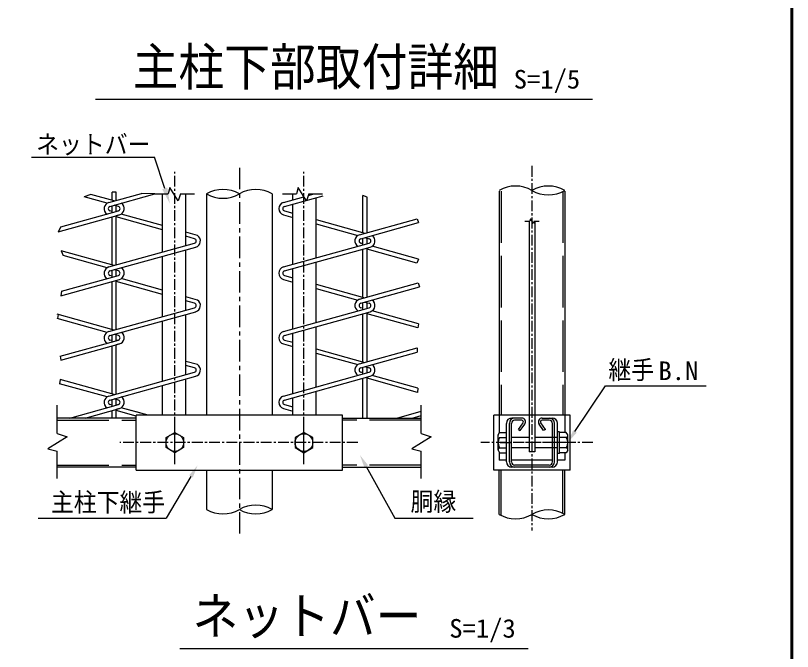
# Model space of a CAD drawing. Units: millimetres, scale not verified, with parts at other scales. Extents: x -4425 to 4425, y -3150 to 3150.
# Drawn here: x 2395 to 4200, y -1429 to 48 of the extents above; entities that cross this region are included whole.
import ezdxf
from ezdxf.enums import TextEntityAlignment as Align

# ---------------------------------------------------------------- set-up
doc = ezdxf.new("R2010")
doc.units = ezdxf.units.MM
doc.header["$LTSCALE"] = 20
for name, pattern in [('DASHED', [7.5, 6, -1.5]), ('USER1', [2, 1.25, -0.25, 0.25, -0.25]), ('USER2', [4, 2.5, -0.5, 0.5, -0.5])]:
    doc.linetypes.add(name, pattern=pattern)
for name, color, linetype, lineweight in [('0-0_SUNPOU', 1, 'Continuous', 25), ('0-2_KOUZOU', 7, 'Continuous', 25), ('0-3_AMI', 3, 'Continuous', 25), ('0-4_BUHIN', 7, 'Continuous', 25), ('0-5_BOLT', 3, 'Continuous', 25), ('0-9_WAKU', 7, 'Continuous', 25)]:
    doc.layers.add(name, color=color, linetype=linetype, lineweight=lineweight)
doc.styles.add('ＭＳ ゴシック', font='')
doc.styles.get('ＭＳ ゴシック').set_extended_font_data('MS Gothic')

msp = doc.modelspace()

# ---------------------------------------------------------------- linework, layer by layer
at = {"layer": '0-0_SUNPOU'}
for p, q in [((2580.92, -146.18), (3735.37, -146.18)), ((2432.08, -281.08), (2717.51, -281.08)), ((2741.56, -353.16), (2717.51, -281.08)), ((3694.52, -918.13), (3765.71, -811.65)), ((3765.71, -811.65), (3999.48, -811.65)), ((3209.59, -999.15), (3276.34, -1119.14)), ((2802.41, -1022.53), (2744.77, -1119.14)), ((2447.29, -1119.14), (2744.77, -1119.14)), ((3276.34, -1119.14), (3458.35, -1119.14)), ((2776.58, -1421.99), (3585.68, -1421.99))]:
    msp.add_line(p, q, dxfattribs=at)
for points in [[(2747.49, -351.18), (2753.44, -388.73), (2735.64, -355.14)], [(3698.68, -920.91), (3677.85, -943.07), (3690.36, -915.36)], [(3213.96, -996.72), (3195.01, -972.94), (3205.22, -1001.58)], [(2806.7, -1025.09), (2817.77, -996.77), (2798.11, -1019.97)]]:
    msp.add_solid(points, dxfattribs=at)
at = {"layer": '0-2_KOUZOU', "color": 1, "linetype": 'USER2'}
msp.add_line((2914.85, -305.42), (2914.85, -1155.08), dxfattribs=at)
at = {"layer": '0-2_KOUZOU', "color": 1, "linetype": 'USER1'}
for p, q in [((3594.6, -301.08), (3594.6, -1148.39)), ((2764.85, -989.01), (2764.85, -314.55)), ((3064.85, -989.01), (3064.85, -314.55))]:
    msp.add_line(p, q, dxfattribs=at)
at = {"layer": '0-2_KOUZOU'}
for p, q in [((3518.4, -359.84), (3518.4, -880.14)), ((3670.8, -359.84), (3670.8, -880.14)), ((2717.17, -366.13), (2749.68, -366.13)), ((2736.46, -501.17), (2736.46, -366.13)), ((2778.17, -366.13), (2810.41, -366.13)), ((2790.42, -486.19), (2790.42, -366.13)), ((2838.65, -366.1), (2838.65, -880.14)), ((2991.05, -366.1), (2991.05, -880.14)), ((3015.09, -366.13), (3047.6, -366.13)), ((3039.28, -379.74), (3039.28, -366.13)), ((3076.09, -366.13), (3108.33, -366.13)), ((3093.23, -514.75), (3093.24, -374.72)), ((3039.27, -529.74), (3039.28, -389.71)), ((2790.42, -636.18), (2790.42, -496.15)), ((2736.47, -651.17), (2736.46, -511.14)), ((3039.27, -679.74), (3039.27, -539.71)), ((3093.23, -664.76), (3093.23, -524.72)), ((2790.43, -786.18), (2790.43, -646.15)), ((2736.47, -801.17), (2736.47, -661.14)), ((3093.22, -814.76), (3093.23, -674.72)), ((3039.26, -829.75), (3039.27, -689.71)), ((2736.47, -880.14), (2736.47, -811.13)), ((2790.43, -880.14), (2790.43, -796.15)), ((3093.22, -880.14), (3093.22, -824.72)), ((3039.26, -880.14), (3039.26, -839.71)), ((2491.79, -922.89), (2491.79, -856.79)), ((3337.42, -922.89), (3337.42, -856.79)), ((2674.85, -886.89), (2491.79, -886.89)), ((3154.85, -886.89), (3337.42, -886.89)), ((2491.79, -1027.2), (2491.79, -963.59)), ((3337.42, -1027.2), (3337.42, -963.59)), ((2674.85, -1000.89), (2491.79, -1000.89)), ((2838.65, -1007.64), (2838.65, -1099.42)), ((2991.05, -1007.64), (2991.05, -1099.42)), ((3154.85, -1000.89), (3337.42, -1000.89)), ((3518.4, -1110.7), (3518.4, -1007.64)), ((3670.8, -1110.7), (3670.8, -1007.64))]:
    msp.add_line(p, q, dxfattribs=at)
at = {"layer": '0-2_KOUZOU', "color": 3, "linetype": 'DASHED'}
for p, q in [((3523.2, -359.84), (3523.2, -880.14)), ((3666, -359.84), (3666, -880.14)), ((3518.4, -880.14), (3518.4, -922.35)), ((3670.8, -880.14), (3670.8, -920.37)), ((3518.4, -965.43), (3518.4, -984.41)), ((3670.8, -967.41), (3670.8, -984.41)), ((3523.2, -1113.25), (3523.2, -1007.64)), ((3666, -1108.15), (3666, -1007.64))]:
    msp.add_line(p, q, dxfattribs=at)
at = {"layer": '0-2_KOUZOU', "color": 3}
for p, q in [((3578.06, -429.12), (3589.67, -429.12)), ((3599.84, -429.12), (3611.35, -429.12))]:
    msp.add_line(p, q, dxfattribs=at)
at = {"layer": '0-2_KOUZOU', "color": 1, "linetype": 'DASHED'}
for p, q in [((2491.79, -891.69), (2674.85, -891.69)), ((3337.42, -891.69), (3154.85, -891.69)), ((2491.79, -996.09), (2674.85, -996.09)), ((3337.42, -996.09), (3154.85, -996.09))]:
    msp.add_line(p, q, dxfattribs=at)
at = {"layer": '0-2_KOUZOU'}
for points in [[(2778.17, -366.13), (2772.77, -382.08), (2753.53, -351.01), (2749.68, -366.13)], [(3076.09, -366.13), (3070.69, -382.08), (3051.45, -351.01), (3047.6, -366.13)], [(2491.79, -922.89), (2514.58, -930.61), (2470.2, -958.09), (2491.79, -963.59)], [(3337.42, -922.89), (3360.2, -930.61), (3315.82, -958.09), (3337.42, -963.59)]]:
    msp.add_lwpolyline(points, dxfattribs=at)
at = {"layer": '0-2_KOUZOU', "color": 3}
msp.add_lwpolyline([(3599.84, -429.12), (3597.91, -434.82), (3591.04, -423.72), (3589.67, -429.12)], dxfattribs=at)
at = {"layer": '0-2_KOUZOU'}
for centre, start, end in [((2876.75, -432.09), 60, 120), ((2952.95, -432.09), 60, 120), ((3556.5, -424), 60, 120), ((3632.7, -424), 60, 120), ((3632.7, -292.02), 240, 300), ((2876.75, -300.11), 240, 300), ((2876.75, -1033.43), 240, 300), ((2952.95, -1165.41), 60, 120), ((2952.95, -1033.43), 240, 300), ((3632.7, -1176.69), 60, 120), ((3556.5, -1044.71), 240, 300), ((3632.7, -1044.71), 240, 300)]:
    msp.add_arc(centre, 76.2, start, end, dxfattribs=at)
at = {"layer": '0-3_AMI'}
for p, q in [((2569.98, -367.43), (2554, -372.95)), ((2607.35, -387.77), (2554, -372.95)), ((2623.96, -382.42), (2569.98, -367.43)), ((2611.55, -385.87), (2687.27, -364.84)), ((2614.12, -395.12), (2718.48, -366.13)), ((2628.76, -362.42), (2619.16, -362.02)), ((2619.16, -381.09), (2619.16, -362.02)), ((2628.76, -381.09), (2628.76, -362.42)), ((2718.48, -366.13), (2687.27, -364.84)), ((3017.21, -385.87), (3064.84, -372.64)), ((3019.78, -395.12), (3109.48, -370.21)), ((3074.82, -369.87), (3088.28, -366.13)), ((3211.41, -373.31), (3201.81, -370.11)), ((3201.81, -456.09), (3201.81, -370.11)), ((3211.41, -456.09), (3211.41, -373.31)), ((2619.16, -409.6), (2619.16, -393.72)), ((2633.81, -395.12), (2623.96, -392.39)), ((2628.76, -406.93), (2628.76, -393.72)), ((2493.99, -454.33), (2636.38, -414.78)), ((2499.96, -442.71), (2633.81, -405.53)), ((2619.16, -406.93), (2614.12, -405.53)), ((2633.81, -405.53), (2628.76, -406.93)), ((2636.38, -414.78), (2628.76, -416.89)), ((2736.46, -439.53), (2640.54, -412.89)), ((3017.21, -414.78), (3039.28, -420.91)), ((3019.78, -405.53), (3039.28, -410.94)), ((2619.16, -531.09), (2619.16, -419.56)), ((2736.46, -449.49), (2628.73, -419.57)), ((2628.76, -531.09), (2628.76, -416.89)), ((3093.24, -425.93), (3206.61, -457.42)), ((3194.19, -460.87), (3327.7, -423.79)), ((3196.76, -470.12), (3331.38, -432.73)), ((3327.7, -423.79), (3331.38, -432.73)), ((2499.96, -442.71), (2493.99, -454.33)), ((3093.24, -435.89), (3189.99, -462.77)), ((2817.52, -462.78), (2790.42, -455.25)), ((2810.76, -470.13), (2790.42, -464.48)), ((3201.81, -484.6), (3201.81, -468.72)), ((3206.61, -467.39), (3216.45, -470.12)), ((3211.41, -481.93), (3211.41, -468.72)), ((2611.55, -535.87), (2810.79, -480.53)), ((3017.21, -535.87), (3216.45, -480.53)), ((3201.81, -481.93), (3196.76, -480.53)), ((2500.98, -498.26), (2505.68, -509.53)), ((2623.96, -532.42), (2500.98, -498.26)), ((2614.12, -545.12), (2813.36, -489.78)), ((3019.78, -545.12), (3219.02, -489.78)), ((3201.81, -606.09), (3201.81, -494.56)), ((3211.41, -606.09), (3211.41, -491.89)), ((3327.26, -526.74), (3211.41, -494.56)), ((3330.74, -517.75), (3223.22, -487.88)), ((2607.35, -537.77), (2505.68, -509.53)), ((3330.74, -517.75), (3327.26, -526.74)), ((2501.5, -592.28), (2633.81, -555.53)), ((2619.16, -556.93), (2614.12, -555.53)), ((2619.16, -559.6), (2619.16, -543.72)), ((2633.81, -545.12), (2623.96, -542.39)), ((2628.76, -556.93), (2628.76, -543.72)), ((3019.78, -555.53), (3039.27, -560.94)), ((2500.33, -602.57), (2636.38, -564.78)), ((2619.16, -681.09), (2619.16, -569.56)), ((2736.46, -599.5), (2628.72, -569.57)), ((2628.76, -681.09), (2628.76, -566.89)), ((2736.46, -589.54), (2640.54, -562.89)), ((3017.21, -564.78), (3039.27, -570.91)), ((3093.23, -575.93), (3206.61, -607.42)), ((3194.19, -610.87), (3330.47, -573.02)), ((3330.47, -573.02), (3333.07, -582.26)), ((2501.5, -592.28), (2500.33, -602.57)), ((3093.23, -585.89), (3189.99, -612.77)), ((3196.76, -620.12), (3333.07, -582.26)), ((2817.51, -612.78), (2790.42, -605.26)), ((2611.55, -685.87), (2810.79, -630.53)), ((2810.75, -620.13), (2790.42, -614.48)), ((3017.21, -685.87), (3216.45, -630.53)), ((3201.81, -631.93), (3196.76, -630.53)), ((3201.81, -634.6), (3201.81, -618.72)), ((3206.61, -617.39), (3216.45, -620.12)), ((3211.41, -631.93), (3211.41, -618.72)), ((2623.96, -682.42), (2491.79, -645.71)), ((2493.92, -646.3), (2492.38, -655.84)), ((2614.12, -695.12), (2813.36, -639.78)), ((3019.78, -695.12), (3219.02, -639.78)), ((3201.81, -756.09), (3201.81, -644.56)), ((3211.41, -756.09), (3211.41, -641.89)), ((3329.65, -677.4), (3211.41, -644.56)), ((3331.36, -667.91), (3223.22, -637.88)), ((2607.35, -687.77), (2491.79, -655.67)), ((3331.36, -667.91), (3329.65, -677.4)), ((2619.16, -709.6), (2619.16, -693.72)), ((2633.81, -695.12), (2623.96, -692.39)), ((2628.76, -706.93), (2628.76, -693.72)), ((2498.53, -743.11), (2633.81, -705.53)), ((2500.27, -752.58), (2636.38, -714.78)), ((2619.16, -706.93), (2614.12, -705.53)), ((2619.16, -831.09), (2619.16, -719.56)), ((2633.81, -705.53), (2628.76, -706.93)), ((2636.38, -714.78), (2628.76, -716.89)), ((2628.76, -831.09), (2628.76, -716.89)), ((3017.21, -714.78), (3039.27, -720.9)), ((3019.78, -705.53), (3039.27, -710.94)), ((3093.23, -725.93), (3206.61, -757.42)), ((3093.23, -735.89), (3189.99, -762.77)), ((3194.19, -760.87), (3327.56, -723.83)), ((3196.76, -770.12), (3328.15, -733.62)), ((3327.56, -723.83), (3328.15, -733.62)), ((2498.53, -743.11), (2500.27, -752.58)), ((2817.52, -762.78), (2790.43, -755.26)), ((2810.76, -770.13), (2790.43, -764.48)), ((3201.81, -784.6), (3201.81, -768.72)), ((3206.61, -767.39), (3216.45, -770.12)), ((3211.41, -781.93), (3211.41, -768.72)), ((2611.55, -835.87), (2810.79, -780.53)), ((2614.12, -845.12), (2813.36, -789.78)), ((3017.21, -835.87), (3216.45, -780.53)), ((3019.78, -845.12), (3219.02, -789.78)), ((3201.81, -781.93), (3196.76, -780.53)), ((3211.41, -886.89), (3211.41, -791.89)), ((3329.19, -817.31), (3223.22, -787.88)), ((2498.3, -797.52), (2496.71, -807.04)), ((2607.35, -837.77), (2496.71, -807.04)), ((2623.96, -832.42), (2498.3, -797.52)), ((3201.81, -886.89), (3201.81, -794.56)), ((3328.94, -827.21), (3211.41, -794.56)), ((3329.19, -817.31), (3328.94, -827.21)), ((2619.16, -859.6), (2619.16, -843.72)), ((2633.81, -845.12), (2623.96, -842.39)), ((2628.76, -856.93), (2628.76, -843.72)), ((2520.91, -886.89), (2633.81, -855.53)), ((2556.78, -886.89), (2636.38, -864.78)), ((2619.16, -856.93), (2614.12, -855.53)), ((2633.81, -855.53), (2628.76, -856.93)), ((2636.38, -864.78), (2628.76, -866.89)), ((2702.64, -880.14), (2640.54, -862.89)), ((2683.85, -874.9), (2640.58, -862.88)), ((3017.21, -864.78), (3039.26, -870.9)), ((3019.78, -855.53), (3039.26, -860.94)), ((2619.16, -886.89), (2619.16, -869.56)), ((2674.85, -882.38), (2628.72, -869.57)), ((2628.76, -886.89), (2628.76, -866.89)), ((2666.85, -880.14), (2628.76, -869.56)), ((3280.53, -886.89), (3337.42, -871.09)), ((3316.4, -886.89), (3337.42, -881.05))]:
    msp.add_line(p, q, dxfattribs=at)
for centre, radius, start, end in [((2615.56, -400.32), 15, 105.52411, 236.80577), ((2615.56, -400.32), 5.4, 105.52411, 254.47589), ((2632.36, -400.32), 5.4, 285.52411, 74.47589), ((2632.36, -400.32), 15, 285.52411, 56.80577), ((3021.23, -400.32), 15, 105.52411, 254.47589), ((3021.23, -400.32), 5.4, 105.52411, 254.47589), ((2809.31, -475.33), 15, 285.52411, 56.80577), ((3198.21, -475.32), 15, 105.52411, 236.80577), ((3215.01, -475.32), 15, 285.52411, 56.80577), ((2809.31, -475.33), 5.4, 285.52411, 74.47589), ((3198.21, -475.32), 5.4, 105.52411, 254.47589), ((3215.01, -475.32), 5.4, 285.52411, 74.47589), ((2615.56, -550.32), 15, 105.52411, 236.80577), ((2632.36, -550.32), 15, 285.52411, 56.80577), ((3021.23, -550.32), 15, 105.52411, 254.47589), ((2615.56, -550.32), 5.4, 105.52411, 254.47589), ((2632.36, -550.32), 5.4, 285.52411, 74.47589), ((3021.23, -550.32), 5.4, 105.52411, 254.47589), ((2809.31, -625.33), 15, 285.52411, 56.80577), ((3198.21, -625.32), 15, 105.52411, 236.80577), ((3215.01, -625.32), 15, 285.52411, 56.80577), ((2809.31, -625.33), 5.4, 285.52411, 74.47589), ((3198.21, -625.32), 5.4, 105.52411, 254.47589), ((3215.01, -625.32), 5.4, 285.52411, 74.47589), ((2615.56, -700.32), 15, 105.52411, 236.80577), ((3021.23, -700.32), 15, 105.52411, 254.47589), ((2615.56, -700.32), 5.4, 105.52411, 254.47589), ((2632.36, -700.32), 5.4, 285.52411, 74.47589), ((2632.36, -700.32), 15, 285.52411, 56.80577), ((3021.23, -700.32), 5.4, 105.52411, 254.47589), ((2809.31, -775.33), 5.4, 285.52411, 74.47589), ((2809.31, -775.33), 15, 285.52411, 56.80577), ((3198.21, -775.32), 15, 105.52411, 236.80577), ((3198.21, -775.32), 5.4, 105.52411, 254.47589), ((3215.01, -775.32), 5.4, 285.52411, 74.47589), ((3215.01, -775.32), 15, 285.52411, 56.80577), ((2615.56, -850.32), 15, 105.52411, 236.80577), ((2615.56, -850.32), 5.4, 105.52411, 254.47589), ((2632.36, -850.32), 5.4, 285.52411, 74.47589), ((2632.36, -850.32), 15, 285.52411, 56.80577), ((3021.23, -850.32), 15, 105.52411, 254.47589), ((3021.23, -850.32), 5.4, 105.52411, 254.47589)]:
    msp.add_arc(centre, radius, start, end, dxfattribs=at)
at = {"layer": '0-4_BUHIN', "color": 3}
for p, q in [((3587.85, -429.12), (3587.85, -965.46)), ((3601.35, -429.12), (3601.35, -965.46)), ((3535.35, -988.59), (3535.35, -899.19)), ((3542.1, -988.59), (3542.1, -899.19)), ((3546.9, -988.59), (3546.9, -899.19)), ((3570.72, -886.89), (3547.65, -886.89)), ((3570.72, -891.69), (3554.4, -891.69)), ((3563.47, -913.18), (3574.14, -898.34)), ((3567.37, -915.98), (3578.03, -901.14)), ((3621.82, -915.98), (3611.16, -901.14)), ((3625.72, -913.18), (3615.06, -898.34)), ((3618.47, -886.89), (3641.55, -886.89)), ((3634.8, -891.69), (3618.47, -891.69)), ((3642.3, -988.59), (3642.3, -899.19)), ((3647.1, -988.59), (3647.1, -899.19)), ((3653.85, -988.59), (3653.85, -899.19)), ((3563.47, -913.18), (3567.37, -915.98)), ((3625.72, -913.18), (3621.82, -915.98)), ((3601.35, -965.46), (3587.85, -965.46)), ((3642.3, -984.41), (3546.9, -984.41)), ((3641.55, -1000.89), (3547.65, -1000.89)), ((3634.8, -996.09), (3554.4, -996.09))]:
    msp.add_line(p, q, dxfattribs=at)
at = {"layer": '0-4_BUHIN'}
for p, q in [((2674.85, -1007.64), (2674.85, -880.14)), ((3154.85, -880.14), (2674.85, -880.14)), ((3154.85, -1007.64), (3154.85, -880.14)), ((3683.1, -880.14), (3506.1, -880.14)), ((3506.1, -1007.64), (3506.1, -880.14)), ((3683.1, -1007.64), (3683.1, -880.14)), ((2674.85, -1007.64), (3154.85, -1007.64)), ((3683.1, -1007.64), (3506.1, -1007.64))]:
    msp.add_line(p, q, dxfattribs=at)
at = {"layer": '0-4_BUHIN', "color": 1, "linetype": 'USER1'}
for p, q in [((2764.85, -994.37), (2764.85, -896.32)), ((3064.85, -994.37), (3064.85, -896.32)), ((3189.71, -943.89), (2636.82, -943.89)), ((3736.19, -943.89), (3476.11, -943.89)), ((3521.1, -943.89), (3544.73, -943.89)), ((3521.1, -943.89), (3544.73, -943.89)), ((3668.1, -943.89), (3644.46, -943.89))]:
    msp.add_line(p, q, dxfattribs=at)
at = {"layer": '0-4_BUHIN', "color": 3, "linetype": 'DASHED'}
for p, q in [((3535.35, -984.41), (3518.4, -984.41)), ((3670.8, -984.41), (3653.85, -984.41))]:
    msp.add_line(p, q, dxfattribs=at)
at = {"layer": '0-4_BUHIN', "color": 3}
for centre, radius, start, end in [((3547.65, -899.19), 12.3, 90, 180), ((3554.4, -899.19), 12.3, 90, 180), ((3554.4, -899.19), 7.5, 90, 180), ((3570.72, -895.89), 9, 324.30807, 90), ((3570.72, -895.89), 4.2, 324.30807, 90), ((3618.47, -895.89), 9, 90, 215.69193), ((3618.47, -895.89), 4.2, 90, 215.69193), ((3634.8, -899.19), 12.3, 360, 90), ((3634.8, -899.19), 7.5, 360, 90), ((3641.55, -899.19), 12.3, 360, 90), ((3547.65, -988.59), 12.3, 180, 270), ((3554.4, -988.59), 12.3, 180, 270), ((3554.4, -988.59), 7.5, 180, 270), ((3634.8, -988.59), 7.5, 270, 360), ((3634.8, -988.59), 12.3, 270, 360), ((3641.55, -988.59), 12.3, 270, 360)]:
    msp.add_arc(centre, radius, start, end, dxfattribs=at)
at = {"layer": '0-5_BOLT'}
for p, q in [((3653.85, -969.09), (3653.85, -918.69)), ((3658.65, -918.69), (3653.85, -918.69)), ((3658.65, -969.09), (3658.65, -918.69)), ((3674.45, -920.37), (3658.65, -920.37)), ((3677.85, -926.25), (3674.45, -920.37)), ((3519.54, -931.89), (3535.35, -931.89)), ((3587.85, -931.89), (3546.9, -931.89)), ((3653.85, -931.89), (3601.35, -931.89)), ((3674.45, -931.89), (3658.65, -931.89)), ((3677.85, -961.53), (3677.85, -926.25)), ((3519.54, -955.89), (3535.35, -955.89)), ((3587.85, -955.89), (3546.9, -955.89)), ((3653.85, -955.89), (3601.35, -955.89)), ((3674.45, -955.89), (3658.65, -955.89)), ((3658.65, -969.09), (3653.85, -969.09)), ((3674.45, -967.41), (3658.65, -967.41)), ((3677.85, -961.53), (3674.45, -967.41))]:
    msp.add_line(p, q, dxfattribs=at)
at = {"layer": '0-5_BOLT', "color": 1, "linetype": 'USER1'}
msp.add_line((3684.47, -943.89), (3578.43, -943.89), dxfattribs=at)
at = {"layer": '0-5_BOLT'}
for points in [[(2764.85, -967.41), (2744.48, -955.65), (2744.48, -932.13), (2764.85, -920.37), (2785.22, -932.13), (2785.22, -955.65)], [(3064.85, -967.41), (3085.22, -955.65), (3085.22, -932.13), (3064.85, -920.37), (3044.48, -932.13), (3044.48, -955.65)]]:
    msp.add_lwpolyline(points, close=True, dxfattribs=at)
for points in [[(3516.15, -961.53), (3516.15, -926.25), (3519.54, -920.37), (3535.35, -920.37)], [(3516.15, -961.53), (3519.54, -967.41), (3535.35, -967.41)]]:
    msp.add_lwpolyline(points, dxfattribs=at)
for centre in [(2764.85, -943.89), (3064.85, -943.89)]:
    msp.add_circle(centre, 20.4, dxfattribs=at)
for centre, radius, start, end in [((3522.02, -926.55), 5.88, 177.032, 182.968), ((3539.05, -943.89), 22.91, 148.40741, 211.59259), ((3671.97, -926.55), 5.88, 294.94299, 2.968), ((3654.94, -943.89), 22.91, 328.40741, 31.59259), ((3522.02, -961.22), 5.88, 114.94299, 182.968), ((3671.97, -961.22), 5.88, 357.032, 65.05701)]:
    msp.add_arc(centre, radius, start, end, dxfattribs=at)
at = {"layer": '0-9_WAKU'}
msp.add_lwpolyline([(-4050.16, 2924.96), (4199.84, 2924.96), (4199.84, -2925.04), (-4050.16, -2925.04)], close=True, dxfattribs=at)
for points in [[(4197.84, 2922.96), (4197.84, -2923.04), (-4048.16, -2923.04)], [(4195.84, 2920.96), (4195.84, -2921.04), (-4046.16, -2921.04)]]:
    msp.add_lwpolyline(points, dxfattribs=at)

# ---------------------------------------------------------------- texts
at = {"layer": '0-0_SUNPOU', "color": 3, "style": 'ＭＳ ゴシック'}
for s, width, p in [('S=1/5', 1.05, (3552.15, -134.32)), ('ネットバー', 0.9, (2442.68, -285.53)), ('継手', 0.9, (3772.2, -809.47)), ('B.N', 1.05, (3888.49, -811.68)), ('主柱下継手', 0.9, (2477, -1116.97)), ('胴縁', 0.9, (3312.64, -1115.44)), ('S=1/3', 1.05, (3402.47, -1410.12))]:
    msp.add_text(s, height=43.26, dxfattribs=dict(at, width=width)).set_placement(p, align=Align.BOTTOM_LEFT)
at = {"layer": '0-2_KOUZOU', "style": 'ＭＳ ゴシック', "width": 0.9}
for s, p in [('主柱下部取付詳細', (2666.95, -140.17)), ('ネットバー', (2805.91, -1415.98))]:
    msp.add_text(s, height=86.66, dxfattribs=at).set_placement(p, align=Align.BOTTOM_LEFT)

doc.saveas('drawing.dxf')
